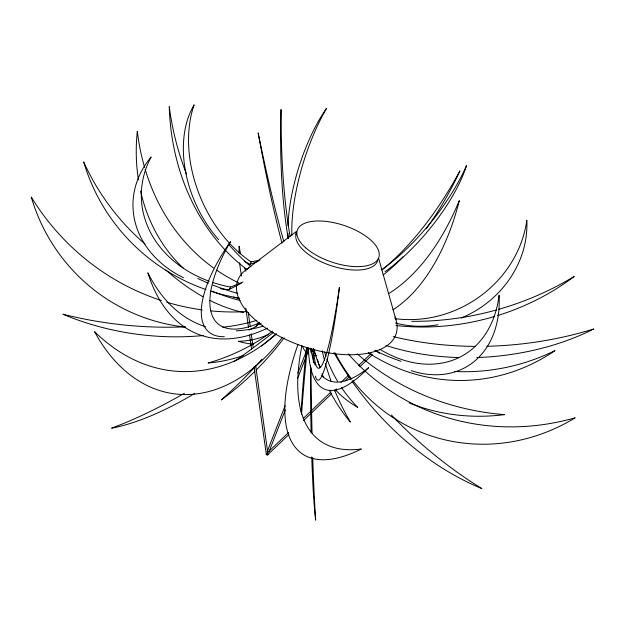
<?xml version="1.0" encoding="UTF-8"?>
<svg xmlns="http://www.w3.org/2000/svg" width="625" height="625" viewBox="0 0 625 625"><rect width="100%" height="100%" fill="white"/><g stroke="black" fill="none" stroke-linecap="round" stroke-linejoin="round"><path stroke-width="0.94" d="M295.719 237.445L296.18 232.219M313.453 362.727A109.742 11.852 -84.1 0 1 313.008 351.219L313.367 348.562M313.008 351.219L313.406 348.43M267.094 451.914L285.141 405.672M297.875 373.031L307.781 347.641M268.969 451.781L285.266 410.023M297.672 378.258L309.016 349.211M244.297 261.188A100.031 67.539 66.3 0 0 250.047 264.281L251.133 261.906A111.961 76.57 66.5 0 1 194.133 104.852A100.031 67.539 66.3 0 0 218.617 239.664M248.875 330.094A109.039 43.953 -49 0 0 255.828 326.602L258.977 322.258M220.461 288.75A104.75 85.188 -0.5 0 0 229 289.586L230.641 287.055L242.891 282M255.828 326.602L259.586 322.344M267.531 452.656L288.688 432.414M303.492 418.25L330.992 391.945M340.859 382.5L348.617 375.078M358.492 365.633L371.18 353.492M267.602 454.875L288.727 434.695M303.516 420.57L331.68 393.672M334.5 390.977L336.609 388.961M345.062 380.891L349.281 376.852M359.844 366.766L372.523 354.656M245.328 270.344L296.516 231.367M229 289.586L241.453 283.18M250.047 264.281L258.242 261.289M251.133 261.906L260.117 260.047M267.164 453.992L267.906 454.5L266.938 454.828A0.852 0.625 -8.4 0 1 266.289 454.125L267.289 454.883A0.852 0.5 46.7 0 0 267.773 454.367L267.594 454M266.672 454.219L267.938 454.273A0.852 0.625 -8.4 0 0 267.914 453.945M266.484 454.094L266.453 454.031A0.852 0.5 46.7 0 1 266.625 453.523M378.727 258.625L396.133 320.359A83.555 41.234 18.5 0 1 300.5 345.5A83.555 41.234 18.5 0 1 248.977 267.828M245.797 308.07L248.492 327.328M249.578 335.031L251.602 349.477M254.031 366.812L266.312 454.445M248.297 312.656L250.172 326.156M251.242 333.875L253.117 347.375M255.664 365.703L267.711 452.5M395.008 317A83.555 41.234 18.5 0 1 395.891 319.523M377.82 260.18A42.898 19.383 18.5 0 1 336.383 267.266A42.898 19.383 18.5 0 1 295.961 238.352M295.945 234.805A42.898 19.383 18.5 0 1 296.414 233.18M240.211 300.484A322.117 197.703 67.5 0 1 212.25 291.188M239.367 298.633A171.656 145.648 -69.7 0 1 233.766 297.125M183.516 268.352A171.656 145.648 -69.7 0 1 140.562 191.055M138.43 179.828A171.656 145.648 -69.7 0 1 137.32 131.289A230.055 195.461 -64.8 0 0 144.648 167.562M238.641 282.859A230.055 195.461 -64.8 0 1 216.703 270.172M213.641 268.023A230.055 195.461 -64.8 0 1 145.18 169.367M268.398 334.469A177.445 113.703 66.7 0 1 238.375 341.305A110.703 71.758 64.1 0 0 253.734 344.125M247.062 269.586A199.992 164.078 -89.2 0 1 169.266 106.656A251.039 208.688 -85.9 0 0 186.492 173.945M251.039 266.805A251.039 208.688 -85.9 0 1 228.391 244.109M243.766 312.516A209.758 126.672 63.6 0 1 209.883 300.383M203.023 296.742A209.758 126.672 63.6 0 1 165.859 269.977M461.117 318.062A99.961 89.93 -31 0 0 526.805 220.328A111.281 100.852 -31.6 0 1 394.859 318.609M437.961 324.758A99.961 89.93 -31 0 1 395.336 323.016M357.172 353.859A307.578 276.523 -53 0 0 504.43 414.633A207.234 188.109 -44.6 0 1 409.148 402.906M335.523 389.906A112.852 99.156 -25.6 0 0 357.734 407.406A181.109 157.586 -30.8 0 1 341.602 387.625M320.352 367.539A112.852 99.156 -25.6 0 1 314.141 349.469M476.805 357.523A187.648 116.055 -5.2 0 0 593.75 328.977A260.656 169.703 -6.8 0 1 486.789 346.281M458.586 357.555A187.648 116.055 -5.2 0 1 385.984 345.461M475.164 346.383A260.656 169.703 -6.8 0 1 393.234 336.625M337.68 381.438A181.109 157.586 -30.8 0 1 326.914 359.008M325.969 356.375A181.109 157.586 -30.8 0 1 324.5 351.953M497.57 315.578A208.656 169.211 -15.2 0 0 574.195 276.453A262.688 219.273 -17.1 0 1 498.266 309.453M494.836 316.406A208.656 169.211 -15.2 0 1 395.992 325.523M496.391 309.984A262.688 219.273 -17.1 0 1 411.75 321.344M183.492 277.727A104.75 85.188 -0.5 0 1 151.133 156.977A116.281 95.195 -1.9 0 0 209.312 281.289M230.641 287.055A116.281 95.195 -1.9 0 1 212.914 282.539M185.125 326.859A355.438 292.219 10.5 0 1 62.914 314.211A228.219 175.102 6.2 0 0 203.359 335.547M185.656 327.117A182.312 180.258 83.3 0 1 31.25 197.008A243.07 236.344 81.2 0 0 161.289 300.5M256.945 320.273A182.312 180.258 83.3 0 1 222.695 327.211M246.703 311.586A243.07 236.344 81.2 0 1 210.945 310.898M202.25 309.891A243.07 236.344 81.2 0 1 166.719 302.203M261.164 323.742A228.219 175.102 6.2 0 1 256.609 325.164M272.461 331.086A194.695 154.922 5.9 0 1 252.586 344.305M251.742 344.781A194.695 154.922 5.9 0 1 208.109 363.008A117.461 91.211 1.6 0 0 243.742 355.375M239.438 298.141A204.719 198.078 -30.1 0 1 210.539 291.125M206 289.594A204.719 198.078 -30.1 0 1 83.68 161.922A254.219 245.406 -46.4 0 0 144.977 243.992M237.758 293.383A254.219 245.406 -46.4 0 1 212.914 285.086M208.414 283.25A254.219 245.406 -46.4 0 1 197.75 278.469M315.344 376.156A109.742 11.852 -84.1 0 0 339.375 287.562A120.961 12.984 -84 0 1 313.617 349.688M312.727 457.586A396.844 25.078 -88.7 0 0 315.656 520.148A247.875 14.234 -88.9 0 1 311.766 457.008M312.047 433.109A396.844 25.078 -88.7 0 1 311.062 367.609M310.977 352.438A396.844 25.078 -88.7 0 1 310.969 348.617M301.141 412.461A124.836 13.297 -84.6 0 1 306.602 347.469M297.961 344.492A201.758 79.297 -55.5 0 0 361.391 448.977A272.375 108.039 -53.8 0 1 301.93 345.664M311.109 432.477A247.875 14.234 -88.9 0 1 310.477 365.414M301.531 414.508A214.25 24.617 -84.6 0 1 307.492 347.438M308.414 347.875A220.117 58.961 -67.9 0 0 368.625 367.664A272.82 72.781 -67.2 0 1 321.789 375.656M315.195 365.109A272.82 72.781 -67.2 0 1 310.82 348.625M288.211 238.648A96.266 34.219 -72.5 0 1 287.969 233.266M288.023 225.648A96.266 34.219 -72.5 0 1 326.5 108.383A108.086 38.953 -72.3 0 0 291.852 235.359M282.008 243.203A173.656 15.719 79.8 0 1 258.148 132.906A240.664 22.516 80 0 0 283.898 241.734M245.891 271.203A290.258 109.023 -64.6 0 1 244.547 267.727M240.562 253.797A290.258 109.023 -64.6 0 1 239.117 246.188A195.266 73.961 -66.4 0 0 239.156 253.156M241.539 275.945A195.266 73.961 -66.4 0 1 239.688 262.766M288.25 238.336A201.25 46.469 -87.3 0 1 281.047 109.5A256.836 61.117 -86.8 0 0 290.055 236.203M224.312 336.711A109.039 43.953 -49 0 1 230.492 241.672A120.367 48.352 -49.4 0 0 257.656 323.664M273.43 332.352A390.984 159.734 -45.1 0 1 233.93 361.703M184.398 393.258A390.984 159.734 -45.1 0 1 111.586 428.18A245.016 90.609 -43.6 0 0 194.539 393.57M284.172 337.812A123.523 48.43 -47.1 0 1 256.227 369.977M254.875 371.32A123.523 48.43 -47.1 0 1 221.258 399.945A210.711 88.469 -46.8 0 0 261.977 359.195M282.258 337.5A196.766 129.953 -82.2 0 1 94.555 331.656A263.766 173.977 -85.9 0 0 276.648 333.805M275.531 334.242A245.016 90.609 -43.6 0 1 261.5 346.109M267.531 328.148A216.703 121.172 -68.3 0 1 147.867 272.836A268.297 149.172 -70.1 0 0 205.664 326.789M263.133 326.148A268.297 149.172 -70.1 0 1 236.281 330.797M411.32 370.672A106.398 78.109 59.5 0 0 499.062 295.234A117.883 86.758 60.7 0 1 380.047 349.391M379.391 353.328A106.398 78.109 59.5 0 1 375.633 350.289M352.719 380.461A186.914 174.75 -66.8 0 0 575.141 417.812A249.195 229.719 -56.5 0 1 348.336 353.961M351.523 378.914A186.914 174.75 -66.8 0 1 335.141 352.922M391.391 415A367.133 281.719 52.4 0 0 481.906 488.602A234.414 164.477 52.2 0 1 351.898 381.125M350.797 379.539A234.414 164.477 52.2 0 1 334 352.602M334.586 390.125A200.539 147.367 53.7 0 0 350.344 422.047A119.75 84.336 56.1 0 1 329.555 390.711M331.141 381.258A200.539 147.367 53.7 0 1 325.344 363.359M324.602 360.664A200.539 147.367 53.7 0 1 322.18 350.758M323.359 377.164A119.75 84.336 56.1 0 1 322.023 373.719M319.883 367.664A119.75 84.336 56.1 0 1 317.43 359.438M368.352 352.773A209.195 184.398 88.3 0 0 554.961 350.648A259.305 227.375 -86.1 0 1 454.586 371.461M401.039 361.281A259.305 227.375 -86.1 0 1 374.711 350.375M385.023 271.656A97.453 34.406 -50.7 0 0 466.602 165.375A109.469 39.227 -50.8 0 1 381.336 269.992M392.945 309.781A169.164 94.336 -83.3 0 0 459.289 200.625A229.742 129.719 -85.4 0 1 388.781 293.531M315.805 354.281A169.93 56.477 -50.5 0 1 311.305 348.43M316.797 355.75A107.734 36.648 -49.6 0 1 312.656 355.297M308.438 353.695A107.734 36.648 -49.6 0 1 302.789 347M426.297 228.766A198.477 99.594 -69.1 0 0 459.945 170.844A251.602 129.078 -70.4 0 1 382.32 269.688M402.898 256.961A198.477 99.594 -69.1 0 1 383.055 275.062M305.75 247.867A42.969 19.312 18.5 0 0 376.383 261.227A42.969 19.312 18.5 0 0 332.117 222.328A42.969 19.312 18.5 0 0 305.75 247.867"/></g></svg>
